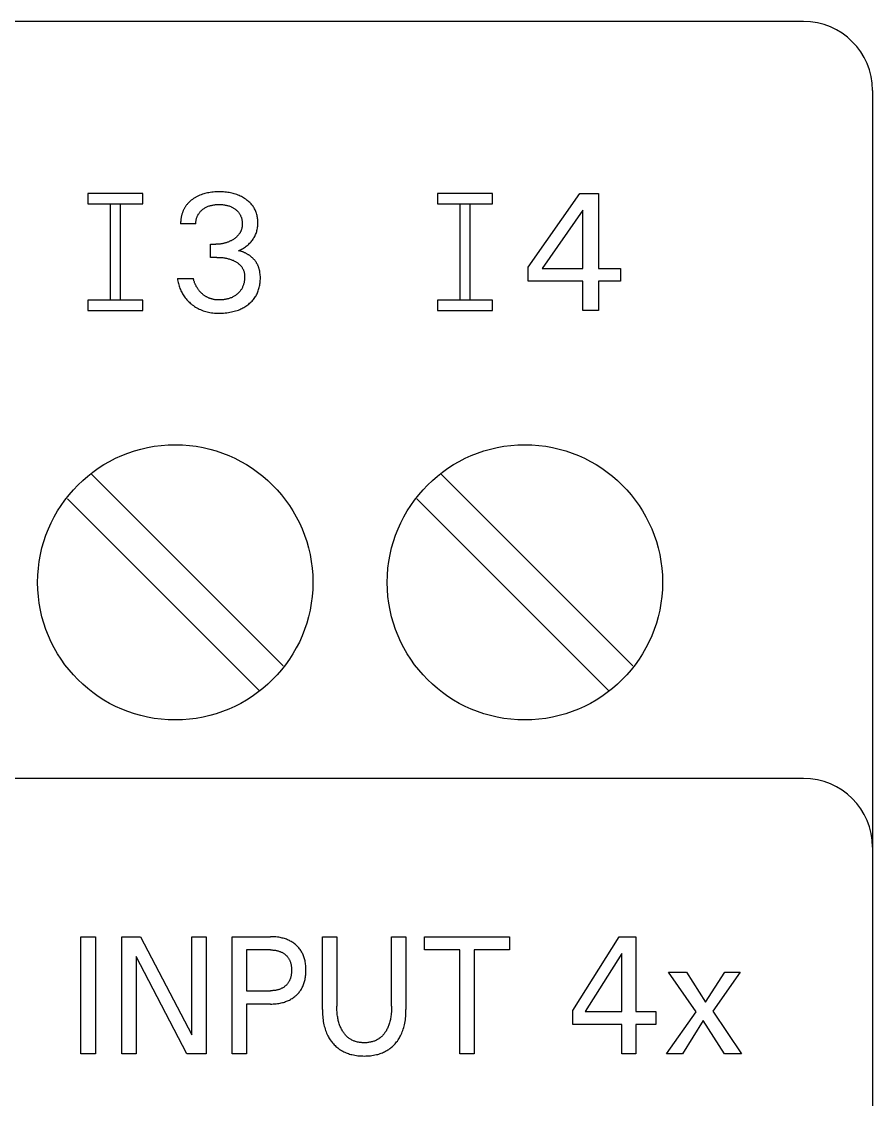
# Model space of a CAD drawing. Extents: x 0 to 420, y 0 to 297.
# Drawn here: x 181.94 to 194.3, y 234.33 to 250 of the extents above; entities that cross this region are included whole.
import ezdxf

# ---------------------------------------------------------------- set-up
doc = ezdxf.new("R2010")
doc.units = 0
doc.header["$LTSCALE"] = 23.1
doc.layers.add('10000_FRONT', color=7, linetype='CONTINUOUS')

msp = doc.modelspace()

# ---------------------------------------------------------------- linework, layer by layer
at = {"layer": '10000_FRONT', "color": 7, "linetype": 'CONTINUOUS'}
for p, q in [((193.3, 250), (159.8, 250)), ((194.3, 249), (194.3, 161)), ((184.639, 247.509), (184.62, 247.505)), ((184.658, 247.513), (184.639, 247.509)), ((184.679, 247.516), (184.658, 247.513)), ((184.701, 247.519), (184.679, 247.516)), ((184.722, 247.522), (184.701, 247.519)), ((184.744, 247.523), (184.722, 247.522)), ((184.765, 247.524), (184.744, 247.523)), ((184.787, 247.525), (184.765, 247.524)), ((184.808, 247.525), (184.787, 247.525)), ((184.829, 247.525), (184.808, 247.525)), ((184.85, 247.524), (184.829, 247.525)), ((184.871, 247.523), (184.85, 247.524)), ((184.892, 247.522), (184.871, 247.523)), ((184.913, 247.519), (184.892, 247.522)), ((184.933, 247.517), (184.913, 247.519)), ((184.954, 247.514), (184.933, 247.517)), ((184.973, 247.51), (184.954, 247.514)), ((184.991, 247.506), (184.973, 247.51)), ((182.9, 247.5), (182.9, 247.35)), ((183.7, 247.5), (182.9, 247.5)), ((183.7, 247.35), (183.7, 247.5)), ((184.354, 247.357), (184.347, 247.35)), ((184.36, 247.364), (184.354, 247.357)), ((184.367, 247.371), (184.36, 247.364)), ((184.374, 247.377), (184.367, 247.371)), ((184.381, 247.384), (184.374, 247.377)), ((184.388, 247.39), (184.381, 247.384)), ((184.395, 247.397), (184.388, 247.39)), ((184.403, 247.403), (184.395, 247.397)), ((184.41, 247.409), (184.403, 247.403)), ((184.418, 247.414), (184.41, 247.409)), ((184.427, 247.421), (184.418, 247.414)), ((184.435, 247.427), (184.427, 247.421)), ((184.444, 247.432), (184.435, 247.427)), ((184.453, 247.438), (184.444, 247.432)), ((184.462, 247.443), (184.453, 247.438)), ((184.471, 247.449), (184.462, 247.443)), ((184.48, 247.454), (184.471, 247.449)), ((184.49, 247.459), (184.48, 247.454)), ((184.499, 247.463), (184.49, 247.459)), ((184.509, 247.468), (184.499, 247.463)), ((184.518, 247.472), (184.509, 247.468)), ((184.528, 247.476), (184.518, 247.472)), ((184.546, 247.483), (184.528, 247.476)), ((184.564, 247.49), (184.546, 247.483)), ((184.583, 247.495), (184.564, 247.49)), ((184.601, 247.501), (184.583, 247.495)), ((184.62, 247.505), (184.601, 247.501)), ((185.01, 247.502), (184.991, 247.506)), ((185.028, 247.497), (185.01, 247.502)), ((185.046, 247.491), (185.028, 247.497)), ((185.064, 247.485), (185.046, 247.491)), ((185.082, 247.478), (185.064, 247.485)), ((185.099, 247.471), (185.082, 247.478)), ((185.115, 247.464), (185.099, 247.471)), ((185.131, 247.456), (185.115, 247.464)), ((185.147, 247.448), (185.131, 247.456)), ((185.163, 247.439), (185.147, 247.448)), ((185.178, 247.429), (185.163, 247.439)), ((185.193, 247.419), (185.178, 247.429)), ((185.205, 247.41), (185.193, 247.419)), ((185.217, 247.401), (185.205, 247.41)), ((185.229, 247.392), (185.217, 247.401)), ((185.24, 247.382), (185.229, 247.392)), ((185.251, 247.372), (185.24, 247.382)), ((185.262, 247.361), (185.251, 247.372)), ((185.272, 247.35), (185.262, 247.361)), ((187.98, 247.5), (187.98, 247.35)), ((188.78, 247.5), (187.98, 247.5)), ((188.78, 247.35), (188.78, 247.5)), ((189.3, 246.43), (190.049, 247.5)), ((190.049, 247.5), (190.318, 247.5)), ((190.318, 247.5), (190.318, 246.411)), ((182.9, 247.35), (183.7, 247.35)), ((183.225, 247.35), (183.225, 245.95)), ((183.375, 245.95), (183.375, 247.35)), ((184.267, 247.201), (184.264, 247.191)), ((184.27, 247.21), (184.267, 247.201)), ((184.273, 247.219), (184.27, 247.21)), ((184.276, 247.228), (184.273, 247.219)), ((184.279, 247.237), (184.276, 247.228)), ((184.283, 247.245), (184.279, 247.237)), ((184.287, 247.254), (184.283, 247.245)), ((184.291, 247.263), (184.287, 247.254)), ((184.295, 247.271), (184.291, 247.263)), ((184.299, 247.28), (184.295, 247.271)), ((184.304, 247.288), (184.299, 247.28)), ((184.308, 247.296), (184.304, 247.288)), ((184.313, 247.304), (184.308, 247.296)), ((184.318, 247.312), (184.313, 247.304)), ((184.324, 247.32), (184.318, 247.312)), ((184.329, 247.327), (184.324, 247.32)), ((184.335, 247.335), (184.329, 247.327)), ((184.341, 247.342), (184.335, 247.335)), ((184.347, 247.35), (184.341, 247.342)), ((184.501, 247.192), (184.505, 247.199)), ((184.505, 247.199), (184.51, 247.207)), ((184.51, 247.207), (184.515, 247.214)), ((184.515, 247.214), (184.52, 247.222)), ((184.52, 247.222), (184.526, 247.229)), ((184.526, 247.229), (184.532, 247.235)), ((184.532, 247.235), (184.538, 247.242)), ((184.538, 247.242), (184.544, 247.249)), ((184.544, 247.249), (184.551, 247.255)), ((184.551, 247.255), (184.558, 247.261)), ((184.558, 247.261), (184.565, 247.267)), ((184.565, 247.267), (184.572, 247.272)), ((184.572, 247.272), (184.581, 247.279)), ((184.581, 247.279), (184.591, 247.285)), ((184.591, 247.285), (184.6, 247.291)), ((184.6, 247.291), (184.61, 247.296)), ((184.61, 247.296), (184.619, 247.302)), ((184.619, 247.302), (184.629, 247.307)), ((184.629, 247.307), (184.639, 247.311)), ((184.639, 247.311), (184.65, 247.316)), ((184.65, 247.316), (184.661, 247.32)), ((184.661, 247.32), (184.672, 247.323)), ((184.672, 247.323), (184.683, 247.327)), ((184.683, 247.327), (184.695, 247.329)), ((184.695, 247.329), (184.706, 247.332)), ((184.706, 247.332), (184.717, 247.334)), ((184.717, 247.334), (184.73, 247.337)), ((184.73, 247.337), (184.743, 247.338)), ((184.743, 247.338), (184.755, 247.34)), ((184.755, 247.34), (184.768, 247.341)), ((184.768, 247.341), (184.781, 247.342)), ((184.781, 247.342), (184.793, 247.342)), ((184.793, 247.342), (184.806, 247.342)), ((184.806, 247.342), (184.819, 247.342)), ((184.819, 247.342), (184.832, 247.342)), ((184.832, 247.342), (184.845, 247.341)), ((184.845, 247.341), (184.858, 247.34)), ((184.858, 247.34), (184.871, 247.338)), ((184.871, 247.338), (184.884, 247.337)), ((184.884, 247.337), (184.897, 247.334)), ((184.897, 247.334), (184.908, 247.332)), ((184.908, 247.332), (184.92, 247.329)), ((184.92, 247.329), (184.931, 247.327)), ((184.931, 247.327), (184.942, 247.323)), ((184.942, 247.323), (184.953, 247.32)), ((184.953, 247.32), (184.964, 247.316)), ((184.964, 247.316), (184.975, 247.311)), ((184.975, 247.311), (184.984, 247.307)), ((184.984, 247.307), (184.993, 247.303)), ((184.993, 247.303), (185.001, 247.299)), ((185.001, 247.299), (185.01, 247.294)), ((185.01, 247.294), (185.018, 247.289)), ((185.018, 247.289), (185.026, 247.284)), ((185.026, 247.284), (185.034, 247.278)), ((185.034, 247.278), (185.042, 247.272)), ((185.042, 247.272), (185.049, 247.267)), ((185.049, 247.267), (185.056, 247.261)), ((185.056, 247.261), (185.063, 247.255)), ((185.063, 247.255), (185.069, 247.249)), ((185.069, 247.249), (185.076, 247.242)), ((185.076, 247.242), (185.082, 247.236)), ((185.082, 247.236), (185.088, 247.229)), ((185.088, 247.229), (185.093, 247.222)), ((185.093, 247.222), (185.098, 247.214)), ((185.098, 247.214), (185.103, 247.207)), ((185.103, 247.207), (185.108, 247.199)), ((185.108, 247.199), (185.112, 247.192)), ((185.282, 247.338), (185.272, 247.35)), ((185.291, 247.327), (185.282, 247.338)), ((185.3, 247.315), (185.291, 247.327)), ((185.308, 247.303), (185.3, 247.315)), ((185.315, 247.291), (185.308, 247.303)), ((185.322, 247.278), (185.315, 247.291)), ((185.329, 247.266), (185.322, 247.278)), ((185.335, 247.253), (185.329, 247.266)), ((185.341, 247.24), (185.335, 247.253)), ((185.346, 247.226), (185.341, 247.24)), ((185.35, 247.213), (185.346, 247.226)), ((185.355, 247.198), (185.35, 247.213)), ((185.358, 247.183), (185.355, 247.198)), ((187.98, 247.35), (188.78, 247.35)), ((188.305, 247.35), (188.305, 245.95)), ((188.455, 245.95), (188.455, 247.35)), ((190.09, 247.258), (189.499, 246.411)), ((190.09, 246.411), (190.09, 247.258)), ((184.249, 247.096), (184.248, 247.087)), ((184.248, 247.087), (184.248, 247.077)), ((184.248, 247.077), (184.248, 247.067)), ((184.248, 247.067), (184.248, 247.058)), ((184.469, 247.058), (184.248, 247.058)), ((184.25, 247.106), (184.249, 247.096)), ((184.252, 247.125), (184.25, 247.115)), ((184.25, 247.115), (184.25, 247.106)), ((184.253, 247.135), (184.252, 247.125)), ((184.254, 247.144), (184.253, 247.135)), ((184.256, 247.154), (184.254, 247.144)), ((184.258, 247.163), (184.256, 247.154)), ((184.26, 247.173), (184.258, 247.163)), ((184.262, 247.182), (184.26, 247.173)), ((184.264, 247.191), (184.262, 247.182)), ((184.469, 247.077), (184.47, 247.086)), ((184.469, 247.067), (184.469, 247.077)), ((184.469, 247.058), (184.469, 247.067)), ((184.47, 247.096), (184.472, 247.105)), ((184.47, 247.086), (184.47, 247.096)), ((184.472, 247.105), (184.473, 247.115)), ((184.473, 247.115), (184.475, 247.124)), ((184.475, 247.124), (184.478, 247.133)), ((184.478, 247.133), (184.48, 247.143)), ((184.48, 247.143), (184.483, 247.151)), ((184.483, 247.151), (184.486, 247.16)), ((184.486, 247.16), (184.489, 247.168)), ((184.489, 247.168), (184.493, 247.176)), ((184.493, 247.176), (184.497, 247.184)), ((184.497, 247.184), (184.501, 247.192)), ((185.112, 247.192), (185.116, 247.184)), ((185.116, 247.184), (185.12, 247.176)), ((185.12, 247.176), (185.123, 247.167)), ((185.123, 247.167), (185.127, 247.159)), ((185.127, 247.159), (185.13, 247.151)), ((185.13, 247.151), (185.132, 247.142)), ((185.132, 247.142), (185.135, 247.133)), ((185.135, 247.133), (185.137, 247.123)), ((185.137, 247.123), (185.139, 247.114)), ((185.139, 247.114), (185.14, 247.104)), ((185.14, 247.104), (185.142, 247.094)), ((185.142, 247.094), (185.142, 247.085)), ((185.142, 247.085), (185.143, 247.075)), ((185.143, 247.041), (185.142, 247.034)), ((185.143, 247.075), (185.143, 247.065)), ((185.143, 247.065), (185.143, 247.055)), ((185.143, 247.055), (185.143, 247.048)), ((185.143, 247.048), (185.143, 247.041)), ((185.361, 247.168), (185.358, 247.183)), ((185.364, 247.153), (185.361, 247.168)), ((185.366, 247.138), (185.364, 247.153)), ((185.368, 247.123), (185.366, 247.138)), ((185.369, 247.108), (185.368, 247.123)), ((185.368, 247.028), (185.369, 247.045)), ((185.37, 247.092), (185.369, 247.108)), ((185.369, 247.045), (185.37, 247.061)), ((185.37, 247.077), (185.37, 247.092)), ((185.37, 247.061), (185.37, 247.077)), ((185.076, 246.885), (185.07, 246.879)), ((185.081, 246.89), (185.076, 246.885)), ((185.086, 246.896), (185.081, 246.89)), ((185.091, 246.902), (185.086, 246.896)), ((185.095, 246.908), (185.091, 246.902)), ((185.099, 246.913), (185.095, 246.908)), ((185.103, 246.919), (185.099, 246.913)), ((185.107, 246.925), (185.103, 246.919)), ((185.111, 246.931), (185.107, 246.925)), ((185.114, 246.937), (185.111, 246.931)), ((185.118, 246.944), (185.114, 246.937)), ((185.121, 246.95), (185.118, 246.944)), ((185.124, 246.957), (185.121, 246.95)), ((185.127, 246.963), (185.124, 246.957)), ((185.129, 246.97), (185.127, 246.963)), ((185.131, 246.977), (185.129, 246.97)), ((185.133, 246.984), (185.131, 246.977)), ((185.135, 246.991), (185.133, 246.984)), ((185.137, 246.998), (185.135, 246.991)), ((185.138, 247.005), (185.137, 246.998)), ((185.14, 247.012), (185.138, 247.005)), ((185.141, 247.019), (185.14, 247.012)), ((185.142, 247.026), (185.141, 247.019)), ((185.142, 247.034), (185.142, 247.026)), ((185.324, 246.877), (185.331, 246.891)), ((185.331, 246.891), (185.337, 246.905)), ((185.337, 246.905), (185.343, 246.919)), ((185.343, 246.919), (185.348, 246.934)), ((185.348, 246.934), (185.353, 246.949)), ((185.353, 246.949), (185.357, 246.964)), ((185.357, 246.964), (185.36, 246.98)), ((185.36, 246.98), (185.363, 246.996)), ((185.363, 246.996), (185.366, 247.012)), ((185.366, 247.012), (185.368, 247.028)), ((184.682, 246.573), (184.682, 246.764)), ((184.682, 246.764), (184.758, 246.764)), ((184.768, 246.764), (184.758, 246.764)), ((184.779, 246.764), (184.768, 246.764)), ((184.789, 246.765), (184.779, 246.764)), ((184.799, 246.765), (184.789, 246.765)), ((184.81, 246.766), (184.799, 246.765)), ((184.82, 246.767), (184.81, 246.766)), ((184.831, 246.769), (184.82, 246.767)), ((184.841, 246.77), (184.831, 246.769)), ((184.851, 246.772), (184.841, 246.77)), ((184.861, 246.774), (184.851, 246.772)), ((184.871, 246.776), (184.861, 246.774)), ((184.88, 246.778), (184.871, 246.776)), ((184.89, 246.78), (184.88, 246.778)), ((184.899, 246.783), (184.89, 246.78)), ((184.909, 246.786), (184.899, 246.783)), ((184.918, 246.789), (184.909, 246.786)), ((184.927, 246.792), (184.918, 246.789)), ((184.937, 246.795), (184.927, 246.792)), ((184.946, 246.799), (184.937, 246.795)), ((184.955, 246.803), (184.946, 246.799)), ((184.963, 246.807), (184.955, 246.803)), ((184.972, 246.811), (184.963, 246.807)), ((184.981, 246.815), (184.972, 246.811)), ((184.989, 246.82), (184.981, 246.815)), ((184.998, 246.825), (184.989, 246.82)), ((185.006, 246.83), (184.998, 246.825)), ((185.014, 246.835), (185.006, 246.83)), ((185.021, 246.839), (185.014, 246.835)), ((185.028, 246.844), (185.021, 246.839)), ((185.034, 246.848), (185.028, 246.844)), ((185.04, 246.853), (185.034, 246.848)), ((185.046, 246.858), (185.04, 246.853)), ((185.053, 246.863), (185.046, 246.858)), ((185.059, 246.868), (185.053, 246.863)), ((185.064, 246.874), (185.059, 246.868)), ((185.07, 246.879), (185.064, 246.874)), ((185.176, 246.716), (185.189, 246.725)), ((185.189, 246.725), (185.202, 246.735)), ((185.202, 246.735), (185.214, 246.745)), ((185.214, 246.745), (185.227, 246.755)), ((185.227, 246.755), (185.238, 246.765)), ((185.238, 246.765), (185.25, 246.777)), ((185.25, 246.777), (185.261, 246.788)), ((185.261, 246.788), (185.272, 246.8)), ((185.272, 246.8), (185.282, 246.812)), ((185.282, 246.812), (185.292, 246.825)), ((185.292, 246.825), (185.301, 246.838)), ((185.301, 246.838), (185.309, 246.851)), ((185.309, 246.851), (185.317, 246.864)), ((185.317, 246.864), (185.324, 246.877)), ((184.775, 246.573), (184.682, 246.573)), ((184.775, 246.573), (184.791, 246.573)), ((184.791, 246.573), (184.808, 246.573)), ((184.808, 246.573), (184.825, 246.572)), ((184.825, 246.572), (184.842, 246.571)), ((184.842, 246.571), (184.859, 246.569)), ((184.859, 246.569), (184.875, 246.567)), ((185.09, 246.67), (185.105, 246.676)), ((185.098, 246.668), (185.09, 246.67)), ((185.107, 246.666), (185.098, 246.668)), ((185.105, 246.676), (185.12, 246.684)), ((185.115, 246.664), (185.107, 246.666)), ((185.123, 246.662), (185.115, 246.664)), ((185.12, 246.684), (185.134, 246.691)), ((185.131, 246.66), (185.123, 246.662)), ((185.139, 246.657), (185.131, 246.66)), ((185.134, 246.691), (185.148, 246.699)), ((185.147, 246.654), (185.139, 246.657)), ((185.155, 246.651), (185.147, 246.654)), ((185.148, 246.699), (185.162, 246.707)), ((185.163, 246.648), (185.155, 246.651)), ((185.162, 246.707), (185.176, 246.716)), ((185.171, 246.645), (185.163, 246.648)), ((185.178, 246.641), (185.171, 246.645)), ((185.186, 246.638), (185.178, 246.641)), ((185.194, 246.634), (185.186, 246.638)), ((185.201, 246.63), (185.194, 246.634)), ((185.209, 246.626), (185.201, 246.63)), ((185.216, 246.621), (185.209, 246.626)), ((185.224, 246.617), (185.216, 246.621)), ((185.231, 246.612), (185.224, 246.617)), ((185.238, 246.608), (185.231, 246.612)), ((185.245, 246.603), (185.238, 246.608)), ((185.252, 246.598), (185.245, 246.603)), ((185.259, 246.593), (185.252, 246.598)), ((185.266, 246.587), (185.259, 246.593)), ((185.272, 246.582), (185.266, 246.587)), ((185.278, 246.577), (185.272, 246.582)), ((185.284, 246.572), (185.278, 246.577)), ((185.29, 246.566), (185.284, 246.572)), ((184.875, 246.567), (184.888, 246.565)), ((184.888, 246.565), (184.901, 246.563)), ((184.901, 246.563), (184.914, 246.56)), ((184.914, 246.56), (184.927, 246.557)), ((184.927, 246.557), (184.94, 246.554)), ((184.94, 246.554), (184.952, 246.551)), ((184.952, 246.551), (184.965, 246.547)), ((184.965, 246.547), (184.976, 246.543)), ((184.976, 246.543), (184.988, 246.539)), ((184.988, 246.539), (184.999, 246.534)), ((184.999, 246.534), (185.011, 246.53)), ((185.011, 246.53), (185.022, 246.524)), ((185.022, 246.524), (185.033, 246.519)), ((185.033, 246.519), (185.043, 246.513)), ((185.043, 246.513), (185.052, 246.509)), ((185.052, 246.509), (185.06, 246.504)), ((185.06, 246.504), (185.068, 246.498)), ((185.068, 246.498), (185.076, 246.493)), ((185.076, 246.493), (185.083, 246.487)), ((185.083, 246.487), (185.091, 246.481)), ((185.091, 246.481), (185.098, 246.475)), ((185.098, 246.475), (185.105, 246.469)), ((185.105, 246.469), (185.112, 246.462)), ((185.112, 246.462), (185.118, 246.455)), ((185.118, 246.455), (185.124, 246.449)), ((185.124, 246.449), (185.13, 246.442)), ((185.13, 246.442), (185.135, 246.435)), ((185.135, 246.435), (185.14, 246.428)), ((185.14, 246.428), (185.144, 246.421)), ((185.144, 246.421), (185.149, 246.413)), ((185.149, 246.413), (185.153, 246.405)), ((185.296, 246.56), (185.29, 246.566)), ((185.302, 246.555), (185.296, 246.56)), ((185.308, 246.549), (185.302, 246.555)), ((185.313, 246.543), (185.308, 246.549)), ((185.319, 246.537), (185.313, 246.543)), ((185.324, 246.53), (185.319, 246.537)), ((185.329, 246.524), (185.324, 246.53)), ((185.334, 246.518), (185.329, 246.524)), ((185.339, 246.511), (185.334, 246.518)), ((185.343, 246.505), (185.339, 246.511)), ((185.348, 246.498), (185.343, 246.505)), ((185.352, 246.491), (185.348, 246.498)), ((185.356, 246.484), (185.352, 246.491)), ((185.36, 246.477), (185.356, 246.484)), ((185.364, 246.47), (185.36, 246.477)), ((185.368, 246.463), (185.364, 246.47)), ((185.371, 246.456), (185.368, 246.463)), ((185.374, 246.448), (185.371, 246.456)), ((185.378, 246.44), (185.374, 246.448)), ((185.381, 246.432), (185.378, 246.44)), ((185.383, 246.424), (185.381, 246.432)), ((185.386, 246.416), (185.383, 246.424)), ((185.389, 246.408), (185.386, 246.416)), ((189.3, 246.225), (189.3, 246.43)), ((189.499, 246.411), (190.09, 246.411)), ((190.318, 246.411), (190.64, 246.411)), ((190.64, 246.411), (190.64, 246.225)), ((184.2, 246.264), (184.203, 246.246)), ((184.2, 246.264), (184.433, 246.264)), ((184.435, 246.254), (184.433, 246.264)), ((185.153, 246.405), (185.157, 246.398)), ((185.157, 246.398), (185.16, 246.39)), ((185.16, 246.39), (185.163, 246.382)), ((185.163, 246.382), (185.166, 246.373)), ((185.166, 246.373), (185.169, 246.364)), ((185.169, 246.364), (185.171, 246.355)), ((185.171, 246.355), (185.173, 246.346)), ((185.173, 246.346), (185.175, 246.337)), ((185.175, 246.337), (185.176, 246.328)), ((185.176, 246.328), (185.177, 246.319)), ((185.177, 246.258), (185.176, 246.247)), ((185.177, 246.319), (185.178, 246.31)), ((185.178, 246.269), (185.177, 246.258)), ((185.178, 246.31), (185.178, 246.301)), ((185.178, 246.301), (185.178, 246.292)), ((185.178, 246.292), (185.178, 246.28)), ((185.178, 246.28), (185.178, 246.269)), ((185.391, 246.4), (185.389, 246.408)), ((185.393, 246.391), (185.391, 246.4)), ((185.395, 246.383), (185.393, 246.391)), ((185.397, 246.375), (185.395, 246.383)), ((185.398, 246.366), (185.397, 246.375)), ((185.4, 246.358), (185.398, 246.366)), ((185.401, 246.349), (185.4, 246.358)), ((185.403, 246.331), (185.401, 246.349)), ((185.405, 246.312), (185.403, 246.331)), ((185.406, 246.293), (185.405, 246.312)), ((185.405, 246.239), (185.406, 246.257)), ((185.406, 246.275), (185.406, 246.293)), ((185.406, 246.257), (185.406, 246.275)), ((184.203, 246.246), (184.206, 246.227)), ((184.206, 246.227), (184.21, 246.209)), ((184.21, 246.209), (184.215, 246.191)), ((184.215, 246.191), (184.22, 246.173)), ((184.22, 246.173), (184.226, 246.155)), ((184.226, 246.155), (184.232, 246.138)), ((184.232, 246.138), (184.238, 246.12)), ((184.238, 246.12), (184.245, 246.104)), ((184.245, 246.104), (184.252, 246.088)), ((184.438, 246.244), (184.435, 246.254)), ((184.441, 246.234), (184.438, 246.244)), ((184.444, 246.224), (184.441, 246.234)), ((184.448, 246.215), (184.444, 246.224)), ((184.451, 246.205), (184.448, 246.215)), ((184.455, 246.195), (184.451, 246.205)), ((184.459, 246.186), (184.455, 246.195)), ((184.463, 246.176), (184.459, 246.186)), ((184.467, 246.168), (184.463, 246.176)), ((184.472, 246.159), (184.467, 246.168)), ((184.476, 246.151), (184.472, 246.159)), ((184.481, 246.142), (184.476, 246.151)), ((184.486, 246.134), (184.481, 246.142)), ((184.491, 246.126), (184.486, 246.134)), ((184.496, 246.118), (184.491, 246.126)), ((184.501, 246.11), (184.496, 246.118)), ((184.507, 246.102), (184.501, 246.11)), ((184.513, 246.095), (184.507, 246.102)), ((185.125, 246.099), (185.119, 246.091)), ((185.13, 246.108), (185.125, 246.099)), ((185.135, 246.117), (185.13, 246.108)), ((185.14, 246.125), (185.135, 246.117)), ((185.145, 246.135), (185.14, 246.125)), ((185.149, 246.144), (185.145, 246.135)), ((185.153, 246.153), (185.149, 246.144)), ((185.157, 246.163), (185.153, 246.153)), ((185.16, 246.172), (185.157, 246.163)), ((185.163, 246.182), (185.16, 246.172)), ((185.166, 246.192), (185.163, 246.182)), ((185.169, 246.203), (185.166, 246.192)), ((185.171, 246.214), (185.169, 246.203)), ((185.173, 246.225), (185.171, 246.214)), ((185.175, 246.236), (185.173, 246.225)), ((185.176, 246.247), (185.175, 246.236)), ((185.376, 246.088), (185.381, 246.104)), ((185.381, 246.104), (185.386, 246.119)), ((185.386, 246.119), (185.39, 246.136)), ((185.39, 246.136), (185.394, 246.153)), ((185.394, 246.153), (185.398, 246.17)), ((185.398, 246.17), (185.4, 246.187)), ((185.4, 246.187), (185.403, 246.205)), ((185.403, 246.205), (185.404, 246.222)), ((185.404, 246.222), (185.405, 246.239)), ((190.09, 246.225), (189.3, 246.225)), ((190.09, 245.8), (190.09, 246.225)), ((190.318, 246.225), (190.318, 245.8)), ((190.64, 246.225), (190.318, 246.225)), ((182.9, 245.95), (182.9, 245.8)), ((183.7, 245.95), (182.9, 245.95)), ((183.7, 245.8), (183.7, 245.95)), ((184.252, 246.088), (184.26, 246.072)), ((184.26, 246.072), (184.268, 246.057)), ((184.268, 246.057), (184.277, 246.042)), ((184.277, 246.042), (184.286, 246.027)), ((184.286, 246.027), (184.295, 246.012)), ((184.295, 246.012), (184.305, 245.998)), ((184.305, 245.998), (184.316, 245.984)), ((184.316, 245.984), (184.327, 245.971)), ((184.327, 245.971), (184.338, 245.957)), ((184.338, 245.957), (184.35, 245.945)), ((184.35, 245.945), (184.362, 245.932)), ((184.518, 246.088), (184.513, 246.095)), ((184.524, 246.08), (184.518, 246.088)), ((184.531, 246.073), (184.524, 246.08)), ((184.537, 246.067), (184.531, 246.073)), ((184.543, 246.06), (184.537, 246.067)), ((184.55, 246.053), (184.543, 246.06)), ((184.557, 246.047), (184.55, 246.053)), ((184.564, 246.041), (184.557, 246.047)), ((184.57, 246.035), (184.564, 246.041)), ((184.577, 246.03), (184.57, 246.035)), ((184.584, 246.025), (184.577, 246.03)), ((184.591, 246.02), (184.584, 246.025)), ((184.598, 246.015), (184.591, 246.02)), ((184.605, 246.01), (184.598, 246.015)), ((184.613, 246.005), (184.605, 246.01)), ((184.62, 246.001), (184.613, 246.005)), ((184.627, 245.997), (184.62, 246.001)), ((184.635, 245.993), (184.627, 245.997)), ((184.643, 245.989), (184.635, 245.993)), ((184.651, 245.985), (184.643, 245.989)), ((184.658, 245.982), (184.651, 245.985)), ((184.666, 245.979), (184.658, 245.982)), ((184.674, 245.976), (184.666, 245.979)), ((184.682, 245.973), (184.674, 245.976)), ((184.691, 245.97), (184.682, 245.973)), ((184.699, 245.968), (184.691, 245.97)), ((184.707, 245.966), (184.699, 245.968)), ((184.715, 245.964), (184.707, 245.966)), ((184.725, 245.962), (184.715, 245.964)), ((184.735, 245.96), (184.725, 245.962)), ((184.745, 245.958), (184.735, 245.96)), ((184.755, 245.957), (184.745, 245.958)), ((184.765, 245.956), (184.755, 245.957)), ((184.775, 245.955), (184.765, 245.956)), ((184.785, 245.955), (184.775, 245.955)), ((184.795, 245.954), (184.785, 245.955)), ((184.805, 245.954), (184.795, 245.954)), ((184.818, 245.954), (184.805, 245.954)), ((184.831, 245.955), (184.818, 245.954)), ((184.843, 245.955), (184.831, 245.955)), ((184.856, 245.956), (184.843, 245.955)), ((184.869, 245.958), (184.856, 245.956)), ((184.882, 245.959), (184.869, 245.958)), ((184.894, 245.961), (184.882, 245.959)), ((184.907, 245.964), (184.894, 245.961)), ((184.918, 245.966), (184.907, 245.964)), ((184.93, 245.969), (184.918, 245.966)), ((184.941, 245.972), (184.93, 245.969)), ((184.952, 245.975), (184.941, 245.972)), ((184.963, 245.979), (184.952, 245.975)), ((184.974, 245.983), (184.963, 245.979)), ((184.985, 245.987), (184.974, 245.983)), ((184.995, 245.992), (184.985, 245.987)), ((185.005, 245.997), (184.995, 245.992)), ((185.015, 246.002), (185.005, 245.997)), ((185.025, 246.008), (185.015, 246.002)), ((185.034, 246.014), (185.025, 246.008)), ((185.043, 246.02), (185.034, 246.014)), ((185.052, 246.026), (185.043, 246.02)), ((185.061, 246.033), (185.052, 246.026)), ((185.07, 246.04), (185.061, 246.033)), ((185.078, 246.046), (185.07, 246.04)), ((185.085, 246.053), (185.078, 246.046)), ((185.092, 246.06), (185.085, 246.053)), ((185.099, 246.068), (185.092, 246.06)), ((185.106, 246.075), (185.099, 246.068)), ((185.112, 246.083), (185.106, 246.075)), ((185.119, 246.091), (185.112, 246.083)), ((185.285, 245.938), (185.296, 245.95)), ((185.296, 245.95), (185.306, 245.963)), ((185.306, 245.963), (185.316, 245.976)), ((185.316, 245.976), (185.326, 245.989)), ((185.326, 245.989), (185.334, 246.002)), ((185.334, 246.002), (185.343, 246.016)), ((185.343, 246.016), (185.35, 246.03)), ((185.35, 246.03), (185.358, 246.044)), ((185.358, 246.044), (185.364, 246.059)), ((185.364, 246.059), (185.371, 246.073)), ((185.371, 246.073), (185.376, 246.088)), ((187.98, 245.95), (187.98, 245.8)), ((188.78, 245.95), (187.98, 245.95)), ((188.78, 245.8), (188.78, 245.95)), ((182.9, 245.8), (183.7, 245.8)), ((184.362, 245.932), (184.375, 245.92)), ((184.375, 245.92), (184.388, 245.908)), ((184.388, 245.908), (184.401, 245.897)), ((184.401, 245.897), (184.417, 245.885)), ((184.417, 245.885), (184.433, 245.873)), ((184.433, 245.873), (184.45, 245.861)), ((184.45, 245.861), (184.466, 245.85)), ((184.466, 245.85), (184.484, 245.84)), ((184.484, 245.84), (184.501, 245.831)), ((184.501, 245.831), (184.519, 245.822)), ((184.519, 245.822), (184.538, 245.813)), ((184.538, 245.813), (184.556, 245.806)), ((184.556, 245.806), (184.575, 245.798)), ((184.575, 245.798), (184.594, 245.792)), ((184.594, 245.792), (184.614, 245.786)), ((184.614, 245.786), (184.633, 245.781)), ((185.006, 245.784), (185.027, 245.789)), ((185.027, 245.789), (185.047, 245.795)), ((185.047, 245.795), (185.067, 245.801)), ((185.067, 245.801), (185.087, 245.808)), ((185.087, 245.808), (185.106, 245.816)), ((185.106, 245.816), (185.122, 245.823)), ((185.122, 245.823), (185.137, 245.83)), ((185.137, 245.83), (185.153, 245.838)), ((185.153, 245.838), (185.168, 245.846)), ((185.168, 245.846), (185.183, 245.855)), ((185.183, 245.855), (185.197, 245.864)), ((185.197, 245.864), (185.211, 245.874)), ((185.211, 245.874), (185.225, 245.884)), ((185.225, 245.884), (185.238, 245.894)), ((185.238, 245.894), (185.25, 245.905)), ((185.25, 245.905), (185.262, 245.916)), ((185.262, 245.916), (185.274, 245.927)), ((185.274, 245.927), (185.285, 245.938)), ((187.98, 245.8), (188.78, 245.8)), ((190.318, 245.8), (190.09, 245.8)), ((184.633, 245.781), (184.653, 245.777)), ((184.653, 245.777), (184.674, 245.772)), ((184.674, 245.772), (184.695, 245.769)), ((184.695, 245.769), (184.717, 245.766)), ((184.717, 245.766), (184.738, 245.764)), ((184.738, 245.764), (184.759, 245.763)), ((184.759, 245.763), (184.781, 245.762)), ((184.781, 245.762), (184.802, 245.761)), ((184.802, 245.761), (184.826, 245.762)), ((184.826, 245.762), (184.849, 245.762)), ((184.849, 245.762), (184.872, 245.764)), ((184.872, 245.764), (184.896, 245.765)), ((184.896, 245.765), (184.919, 245.768)), ((184.919, 245.768), (184.942, 245.771)), ((184.942, 245.771), (184.965, 245.775)), ((184.965, 245.775), (184.986, 245.779)), ((184.986, 245.779), (185.006, 245.784)), ((185.738, 240.636), (182.953, 243.421)), ((190.818, 240.636), (188.033, 243.421)), ((182.602, 243.064), (185.387, 240.279)), ((187.682, 243.064), (190.467, 240.279)), ((193.3, 239), (159.8, 239)), ((182.8, 235), (182.8, 236.7)), ((182.8, 236.7), (183.009, 236.7)), ((183.009, 236.7), (183.009, 235)), ((183.393, 235), (183.393, 236.7)), ((183.393, 236.7), (183.665, 236.7)), ((183.665, 236.7), (184.412, 235.275)), ((184.412, 235.275), (184.412, 236.7)), ((184.412, 236.7), (184.621, 236.7)), ((184.621, 236.7), (184.621, 235)), ((184.996, 235), (184.996, 236.7)), ((184.996, 236.7), (185.552, 236.7)), ((185.572, 236.7), (185.552, 236.7)), ((185.593, 236.699), (185.572, 236.7)), ((185.613, 236.698), (185.593, 236.699)), ((186.308, 235.641), (186.308, 236.7)), ((186.308, 236.7), (186.517, 236.7)), ((186.517, 236.7), (186.517, 235.692)), ((187.314, 235.692), (187.314, 236.7)), ((187.314, 236.7), (187.522, 236.7)), ((187.522, 236.7), (187.522, 235.641)), ((187.792, 236.507), (187.792, 236.7)), ((187.792, 236.7), (189.027, 236.7)), ((189.027, 236.7), (189.027, 236.507)), ((189.947, 235.63), (190.621, 236.7)), ((190.621, 236.7), (190.863, 236.7)), ((190.863, 236.7), (190.863, 235.611)), ((185.633, 236.696), (185.613, 236.698)), ((185.653, 236.694), (185.633, 236.696)), ((185.673, 236.691), (185.653, 236.694)), ((185.693, 236.687), (185.673, 236.691)), ((185.709, 236.684), (185.693, 236.687)), ((185.724, 236.681), (185.709, 236.684)), ((185.74, 236.677), (185.724, 236.681)), ((185.755, 236.672), (185.74, 236.677)), ((185.77, 236.667), (185.755, 236.672)), ((185.785, 236.662), (185.77, 236.667)), ((185.8, 236.656), (185.785, 236.662)), ((185.814, 236.65), (185.8, 236.656)), ((185.828, 236.643), (185.814, 236.65)), ((185.841, 236.636), (185.828, 236.643)), ((185.854, 236.629), (185.841, 236.636)), ((185.867, 236.622), (185.854, 236.629)), ((185.879, 236.614), (185.867, 236.622)), ((185.892, 236.605), (185.879, 236.614)), ((185.904, 236.596), (185.892, 236.605)), ((185.915, 236.587), (185.904, 236.596)), ((185.926, 236.577), (185.915, 236.587)), ((185.937, 236.568), (185.926, 236.577)), ((185.947, 236.557), (185.937, 236.568)), ((185.957, 236.547), (185.947, 236.557)), ((185.967, 236.536), (185.957, 236.547)), ((183.601, 236.41), (183.601, 235)), ((184.34, 235), (183.601, 236.41)), ((185.205, 236.507), (185.205, 235.914)), ((185.552, 236.507), (185.205, 236.507)), ((185.552, 236.507), (185.564, 236.507)), ((185.564, 236.507), (185.577, 236.507)), ((185.577, 236.507), (185.589, 236.506)), ((185.589, 236.506), (185.601, 236.505)), ((185.601, 236.505), (185.613, 236.503)), ((185.613, 236.503), (185.625, 236.502)), ((185.625, 236.502), (185.637, 236.5)), ((185.637, 236.5), (185.647, 236.498)), ((185.647, 236.498), (185.656, 236.495)), ((185.656, 236.495), (185.665, 236.493)), ((185.665, 236.493), (185.674, 236.49)), ((185.674, 236.49), (185.684, 236.487)), ((185.684, 236.487), (185.693, 236.484)), ((185.693, 236.484), (185.701, 236.481)), ((185.701, 236.481), (185.71, 236.477)), ((185.71, 236.477), (185.718, 236.473)), ((185.718, 236.473), (185.726, 236.469)), ((185.726, 236.469), (185.734, 236.464)), ((185.734, 236.464), (185.741, 236.46)), ((185.741, 236.46), (185.749, 236.455)), ((185.749, 236.455), (185.756, 236.45)), ((185.756, 236.45), (185.763, 236.444)), ((185.763, 236.444), (185.77, 236.439)), ((185.77, 236.439), (185.776, 236.433)), ((185.776, 236.433), (185.783, 236.427)), ((185.783, 236.427), (185.789, 236.421)), ((185.789, 236.421), (185.795, 236.414)), ((185.795, 236.414), (185.8, 236.408)), ((185.8, 236.408), (185.806, 236.401)), ((185.806, 236.401), (185.811, 236.394)), ((185.811, 236.394), (185.815, 236.387)), ((185.815, 236.387), (185.82, 236.379)), ((185.976, 236.525), (185.967, 236.536)), ((185.985, 236.513), (185.976, 236.525)), ((185.993, 236.501), (185.985, 236.513)), ((186.001, 236.489), (185.993, 236.501)), ((186.008, 236.476), (186.001, 236.489)), ((186.016, 236.463), (186.008, 236.476)), ((186.022, 236.45), (186.016, 236.463)), ((186.028, 236.436), (186.022, 236.45)), ((186.034, 236.423), (186.028, 236.436)), ((186.039, 236.409), (186.034, 236.423)), ((186.044, 236.394), (186.039, 236.409)), ((186.048, 236.38), (186.044, 236.394)), ((188.305, 236.507), (187.792, 236.507)), ((188.305, 235), (188.305, 236.507)), ((188.514, 236.507), (188.514, 235)), ((189.027, 236.507), (188.514, 236.507)), ((190.658, 236.458), (190.126, 235.611)), ((190.658, 235.611), (190.658, 236.458)), ((185.82, 236.379), (185.824, 236.371)), ((185.824, 236.371), (185.829, 236.363)), ((185.829, 236.363), (185.833, 236.355)), ((185.833, 236.355), (185.836, 236.347)), ((185.836, 236.347), (185.839, 236.339)), ((185.839, 236.339), (185.842, 236.33)), ((185.842, 236.33), (185.845, 236.322)), ((185.845, 236.322), (185.848, 236.313)), ((185.848, 236.313), (185.85, 236.304)), ((185.85, 236.304), (185.852, 236.294)), ((185.852, 236.294), (185.854, 236.284)), ((185.854, 236.284), (185.856, 236.274)), ((185.856, 236.274), (185.857, 236.264)), ((185.857, 236.264), (185.858, 236.254)), ((185.858, 236.254), (185.859, 236.244)), ((185.859, 236.244), (185.86, 236.234)), ((185.86, 236.234), (185.86, 236.223)), ((186.052, 236.366), (186.048, 236.38)), ((186.056, 236.349), (186.052, 236.366)), ((186.059, 236.333), (186.056, 236.349)), ((186.062, 236.316), (186.059, 236.333)), ((186.064, 236.3), (186.062, 236.316)), ((186.066, 236.283), (186.064, 236.3)), ((186.068, 236.266), (186.066, 236.283)), ((186.069, 236.249), (186.068, 236.266)), ((186.069, 236.232), (186.069, 236.249)), ((186.069, 236.216), (186.069, 236.232)), ((185.836, 236.078), (185.833, 236.07)), ((185.84, 236.087), (185.836, 236.078)), ((185.843, 236.095), (185.84, 236.087)), ((185.845, 236.104), (185.843, 236.095)), ((185.848, 236.113), (185.845, 236.104)), ((185.85, 236.122), (185.848, 236.113)), ((185.853, 236.133), (185.85, 236.122)), ((185.855, 236.144), (185.853, 236.133)), ((185.856, 236.156), (185.855, 236.144)), ((185.858, 236.167), (185.856, 236.156)), ((185.859, 236.179), (185.858, 236.167)), ((185.86, 236.202), (185.859, 236.19)), ((185.859, 236.19), (185.859, 236.179)), ((185.86, 236.223), (185.86, 236.213)), ((185.86, 236.213), (185.86, 236.202)), ((186.052, 236.063), (186.056, 236.08)), ((186.056, 236.08), (186.059, 236.097)), ((186.059, 236.097), (186.062, 236.114)), ((186.062, 236.114), (186.064, 236.131)), ((186.064, 236.131), (186.066, 236.147)), ((186.066, 236.147), (186.068, 236.164)), ((186.068, 236.164), (186.069, 236.182)), ((186.069, 236.199), (186.069, 236.216)), ((186.069, 236.182), (186.069, 236.199)), ((191.738, 235.606), (191.338, 236.184)), ((191.338, 236.184), (191.596, 236.184)), ((191.596, 236.184), (191.873, 235.747)), ((191.873, 235.747), (192.153, 236.184)), ((192.379, 236.184), (191.979, 235.617)), ((192.153, 236.184), (192.379, 236.184)), ((185.589, 235.916), (185.577, 235.915)), ((185.601, 235.917), (185.589, 235.916)), ((185.614, 235.918), (185.601, 235.917)), ((185.626, 235.92), (185.614, 235.918)), ((185.638, 235.922), (185.626, 235.92)), ((185.647, 235.924), (185.638, 235.922)), ((185.657, 235.927), (185.647, 235.924)), ((185.666, 235.929), (185.657, 235.927)), ((185.675, 235.932), (185.666, 235.929)), ((185.684, 235.935), (185.675, 235.932)), ((185.693, 235.938), (185.684, 235.935)), ((185.702, 235.942), (185.693, 235.938)), ((185.711, 235.946), (185.702, 235.942)), ((185.719, 235.95), (185.711, 235.946)), ((185.727, 235.954), (185.719, 235.95)), ((185.735, 235.959), (185.727, 235.954)), ((185.742, 235.964), (185.735, 235.959)), ((185.75, 235.969), (185.742, 235.964)), ((185.757, 235.974), (185.75, 235.969)), ((185.764, 235.98), (185.757, 235.974)), ((185.771, 235.986), (185.764, 235.98)), ((185.777, 235.991), (185.771, 235.986)), ((185.784, 235.997), (185.777, 235.991)), ((185.79, 236.004), (185.784, 235.997)), ((185.795, 236.01), (185.79, 236.004)), ((185.801, 236.017), (185.795, 236.01)), ((185.806, 236.024), (185.801, 236.017)), ((185.811, 236.031), (185.806, 236.024)), ((185.816, 236.038), (185.811, 236.031)), ((185.82, 236.046), (185.816, 236.038)), ((185.825, 236.054), (185.82, 236.046)), ((185.829, 236.062), (185.825, 236.054)), ((185.833, 236.07), (185.829, 236.062)), ((185.986, 235.913), (185.994, 235.925)), ((185.994, 235.925), (186.002, 235.938)), ((186.002, 235.938), (186.009, 235.951)), ((186.009, 235.951), (186.016, 235.964)), ((186.016, 235.964), (186.023, 235.978)), ((186.023, 235.978), (186.029, 235.992)), ((186.029, 235.992), (186.035, 236.006)), ((186.035, 236.006), (186.04, 236.02)), ((186.04, 236.02), (186.044, 236.034)), ((186.044, 236.034), (186.049, 236.049)), ((186.049, 236.049), (186.052, 236.063)), ((185.205, 235.914), (185.552, 235.914)), ((185.564, 235.915), (185.552, 235.914)), ((185.577, 235.915), (185.564, 235.915)), ((185.772, 235.756), (185.787, 235.761)), ((185.787, 235.761), (185.802, 235.767)), ((185.802, 235.767), (185.817, 235.774)), ((185.817, 235.774), (185.83, 235.78)), ((185.83, 235.78), (185.843, 235.787)), ((185.843, 235.787), (185.856, 235.795)), ((185.856, 235.795), (185.869, 235.803)), ((185.869, 235.803), (185.882, 235.811)), ((185.882, 235.811), (185.894, 235.82)), ((185.894, 235.82), (185.906, 235.829)), ((185.906, 235.829), (185.917, 235.839)), ((185.917, 235.839), (185.928, 235.848)), ((185.928, 235.848), (185.939, 235.858)), ((185.939, 235.858), (185.949, 235.869)), ((185.949, 235.869), (185.959, 235.879)), ((185.959, 235.879), (185.968, 235.89)), ((185.968, 235.89), (185.977, 235.902)), ((185.977, 235.902), (185.986, 235.913)), ((185.205, 235.722), (185.205, 235)), ((185.552, 235.722), (185.205, 235.722)), ((185.552, 235.722), (185.573, 235.722)), ((185.573, 235.722), (185.593, 235.723)), ((185.593, 235.723), (185.613, 235.724)), ((185.613, 235.724), (185.634, 235.726)), ((185.634, 235.726), (185.654, 235.728)), ((185.654, 235.728), (185.675, 235.731)), ((185.675, 235.731), (185.695, 235.735)), ((185.695, 235.735), (185.711, 235.738)), ((185.711, 235.738), (185.726, 235.742)), ((185.726, 235.742), (185.742, 235.746)), ((185.742, 235.746), (185.757, 235.75)), ((185.757, 235.75), (185.772, 235.756)), ((186.308, 235.641), (186.308, 235.616)), ((186.308, 235.616), (186.309, 235.591)), ((186.517, 235.671), (186.517, 235.692)), ((186.518, 235.65), (186.517, 235.671)), ((186.519, 235.629), (186.518, 235.65)), ((186.52, 235.608), (186.519, 235.629)), ((186.522, 235.587), (186.52, 235.608)), ((187.311, 235.607), (187.309, 235.586)), ((187.312, 235.628), (187.311, 235.607)), ((187.313, 235.649), (187.312, 235.628)), ((187.314, 235.67), (187.313, 235.649)), ((187.314, 235.692), (187.314, 235.67)), ((187.521, 235.591), (187.522, 235.616)), ((187.522, 235.616), (187.522, 235.641)), ((189.947, 235.425), (189.947, 235.63)), ((190.126, 235.611), (190.658, 235.611)), ((190.863, 235.611), (191.153, 235.611)), ((191.153, 235.611), (191.153, 235.425)), ((191.309, 235), (191.738, 235.606)), ((191.979, 235.617), (192.396, 235)), ((186.309, 235.591), (186.31, 235.566)), ((186.31, 235.566), (186.312, 235.541)), ((186.312, 235.541), (186.314, 235.517)), ((186.314, 235.517), (186.317, 235.492)), ((186.317, 235.492), (186.321, 235.467)), ((186.321, 235.467), (186.325, 235.443)), ((186.524, 235.566), (186.522, 235.587)), ((186.527, 235.545), (186.524, 235.566)), ((186.53, 235.529), (186.527, 235.545)), ((186.533, 235.513), (186.53, 235.529)), ((186.536, 235.497), (186.533, 235.513)), ((186.539, 235.482), (186.536, 235.497)), ((186.543, 235.466), (186.539, 235.482)), ((186.548, 235.451), (186.543, 235.466)), ((186.552, 235.435), (186.548, 235.451)), ((187.284, 235.45), (187.279, 235.435)), ((187.288, 235.466), (187.284, 235.45)), ((187.292, 235.481), (187.288, 235.466)), ((187.296, 235.497), (187.292, 235.481)), ((187.299, 235.513), (187.296, 235.497)), ((187.302, 235.529), (187.299, 235.513)), ((187.304, 235.544), (187.302, 235.529)), ((187.307, 235.565), (187.304, 235.544)), ((187.309, 235.586), (187.307, 235.565)), ((187.505, 235.443), (187.509, 235.467)), ((187.509, 235.467), (187.513, 235.492)), ((187.513, 235.492), (187.516, 235.517)), ((187.516, 235.517), (187.518, 235.541)), ((187.518, 235.541), (187.52, 235.566)), ((187.52, 235.566), (187.521, 235.591)), ((191.842, 235.48), (191.539, 235)), ((192.148, 235), (191.842, 235.48)), ((186.325, 235.443), (186.33, 235.421)), ((186.33, 235.421), (186.335, 235.4)), ((186.335, 235.4), (186.341, 235.379)), ((186.341, 235.379), (186.347, 235.358)), ((186.347, 235.358), (186.354, 235.337)), ((186.354, 235.337), (186.361, 235.317)), ((186.361, 235.317), (186.369, 235.296)), ((186.369, 235.296), (186.378, 235.277)), ((186.558, 235.42), (186.552, 235.435)), ((186.563, 235.407), (186.558, 235.42)), ((186.568, 235.393), (186.563, 235.407)), ((186.574, 235.38), (186.568, 235.393)), ((186.58, 235.367), (186.574, 235.38)), ((186.586, 235.354), (186.58, 235.367)), ((186.593, 235.341), (186.586, 235.354)), ((186.6, 235.329), (186.593, 235.341)), ((186.608, 235.317), (186.6, 235.329)), ((186.615, 235.307), (186.608, 235.317)), ((186.622, 235.297), (186.615, 235.307)), ((186.629, 235.288), (186.622, 235.297)), ((187.211, 235.297), (187.203, 235.288)), ((187.217, 235.307), (187.211, 235.297)), ((187.224, 235.317), (187.217, 235.307)), ((187.232, 235.329), (187.224, 235.317)), ((187.239, 235.341), (187.232, 235.329)), ((187.246, 235.354), (187.239, 235.341)), ((187.252, 235.367), (187.246, 235.354)), ((187.258, 235.38), (187.252, 235.367)), ((187.264, 235.393), (187.258, 235.38)), ((187.269, 235.406), (187.264, 235.393)), ((187.274, 235.42), (187.269, 235.406)), ((187.279, 235.435), (187.274, 235.42)), ((187.452, 235.277), (187.461, 235.296)), ((187.461, 235.296), (187.469, 235.317)), ((187.469, 235.317), (187.476, 235.337)), ((187.476, 235.337), (187.483, 235.358)), ((187.483, 235.358), (187.49, 235.379)), ((187.49, 235.379), (187.495, 235.4)), ((187.495, 235.4), (187.5, 235.421)), ((187.5, 235.421), (187.505, 235.443)), ((190.658, 235.425), (189.947, 235.425)), ((190.658, 235), (190.658, 235.425)), ((190.863, 235.425), (190.863, 235)), ((191.153, 235.425), (190.863, 235.425)), ((186.378, 235.277), (186.386, 235.261)), ((186.386, 235.261), (186.395, 235.245)), ((186.395, 235.245), (186.403, 235.229)), ((186.403, 235.229), (186.413, 235.214)), ((186.413, 235.214), (186.423, 235.199)), ((186.423, 235.199), (186.433, 235.184)), ((186.433, 235.184), (186.444, 235.17)), ((186.444, 235.17), (186.455, 235.156)), ((186.455, 235.156), (186.467, 235.143)), ((186.467, 235.143), (186.478, 235.13)), ((186.637, 235.279), (186.629, 235.288)), ((186.645, 235.27), (186.637, 235.279)), ((186.653, 235.261), (186.645, 235.27)), ((186.661, 235.252), (186.653, 235.261)), ((186.67, 235.244), (186.661, 235.252)), ((186.679, 235.237), (186.67, 235.244)), ((186.688, 235.229), (186.679, 235.237)), ((186.698, 235.222), (186.688, 235.229)), ((186.707, 235.216), (186.698, 235.222)), ((186.717, 235.21), (186.707, 235.216)), ((186.727, 235.204), (186.717, 235.21)), ((186.737, 235.198), (186.727, 235.204)), ((186.748, 235.193), (186.737, 235.198)), ((186.758, 235.189), (186.748, 235.193)), ((186.769, 235.184), (186.758, 235.189)), ((186.78, 235.18), (186.769, 235.184)), ((186.791, 235.177), (186.78, 235.18)), ((186.804, 235.173), (186.791, 235.177)), ((186.818, 235.169), (186.804, 235.173)), ((186.832, 235.166), (186.818, 235.169)), ((186.846, 235.164), (186.832, 235.166)), ((186.86, 235.162), (186.846, 235.164)), ((186.874, 235.161), (186.86, 235.162)), ((186.888, 235.16), (186.874, 235.161)), ((186.902, 235.159), (186.888, 235.16)), ((186.916, 235.159), (186.902, 235.159)), ((186.929, 235.159), (186.916, 235.159)), ((186.942, 235.16), (186.929, 235.159)), ((186.954, 235.16), (186.942, 235.16)), ((186.967, 235.162), (186.954, 235.16)), ((186.98, 235.163), (186.967, 235.162)), ((186.992, 235.165), (186.98, 235.163)), ((187.005, 235.167), (186.992, 235.165)), ((187.017, 235.17), (187.005, 235.167)), ((187.03, 235.173), (187.017, 235.17)), ((187.042, 235.177), (187.03, 235.173)), ((187.053, 235.18), (187.042, 235.177)), ((187.064, 235.184), (187.053, 235.18)), ((187.075, 235.189), (187.064, 235.184)), ((187.085, 235.193), (187.075, 235.189)), ((187.096, 235.198), (187.085, 235.193)), ((187.106, 235.204), (187.096, 235.198)), ((187.116, 235.21), (187.106, 235.204)), ((187.126, 235.216), (187.116, 235.21)), ((187.135, 235.222), (187.126, 235.216)), ((187.145, 235.229), (187.135, 235.222)), ((187.154, 235.237), (187.145, 235.229)), ((187.163, 235.244), (187.154, 235.237)), ((187.171, 235.252), (187.163, 235.244)), ((187.18, 235.261), (187.171, 235.252)), ((187.188, 235.27), (187.18, 235.261)), ((187.196, 235.279), (187.188, 235.27)), ((187.203, 235.288), (187.196, 235.279)), ((187.352, 235.13), (187.363, 235.143)), ((187.363, 235.143), (187.375, 235.156)), ((187.375, 235.156), (187.386, 235.17)), ((187.386, 235.17), (187.397, 235.184)), ((187.397, 235.184), (187.407, 235.199)), ((187.407, 235.199), (187.417, 235.214)), ((187.417, 235.214), (187.427, 235.229)), ((187.427, 235.229), (187.435, 235.245)), ((187.435, 235.245), (187.444, 235.261)), ((187.444, 235.261), (187.452, 235.277)), ((183.009, 235), (182.8, 235)), ((183.601, 235), (183.393, 235)), ((184.621, 235), (184.34, 235)), ((185.205, 235), (184.996, 235)), ((186.478, 235.13), (186.491, 235.118)), ((186.491, 235.118), (186.503, 235.106)), ((186.503, 235.106), (186.516, 235.095)), ((186.516, 235.095), (186.53, 235.084)), ((186.53, 235.084), (186.544, 235.073)), ((186.544, 235.073), (186.558, 235.063)), ((186.558, 235.063), (186.572, 235.054)), ((186.572, 235.054), (186.587, 235.045)), ((186.587, 235.045), (186.603, 235.036)), ((186.603, 235.036), (186.619, 235.028)), ((186.619, 235.028), (186.635, 235.02)), ((186.635, 235.02), (186.651, 235.013)), ((186.651, 235.013), (186.668, 235.007)), ((186.668, 235.007), (186.685, 235.001)), ((186.685, 235.001), (186.702, 234.995)), ((186.702, 234.995), (186.719, 234.99)), ((186.719, 234.99), (186.737, 234.986)), ((186.737, 234.986), (186.759, 234.981)), ((186.759, 234.981), (186.781, 234.977)), ((186.781, 234.977), (186.803, 234.974)), ((187.027, 234.974), (187.049, 234.977)), ((187.049, 234.977), (187.072, 234.981)), ((187.072, 234.981), (187.094, 234.986)), ((187.094, 234.986), (187.111, 234.99)), ((187.111, 234.99), (187.128, 234.995)), ((187.128, 234.995), (187.145, 235.001)), ((187.145, 235.001), (187.162, 235.007)), ((187.162, 235.007), (187.179, 235.013)), ((187.179, 235.013), (187.195, 235.02)), ((187.195, 235.02), (187.211, 235.028)), ((187.211, 235.028), (187.227, 235.036)), ((187.227, 235.036), (187.243, 235.045)), ((187.243, 235.045), (187.258, 235.054)), ((187.258, 235.054), (187.272, 235.063)), ((187.272, 235.063), (187.286, 235.073)), ((187.286, 235.073), (187.3, 235.084)), ((187.3, 235.084), (187.314, 235.095)), ((187.314, 235.095), (187.327, 235.106)), ((187.327, 235.106), (187.339, 235.118)), ((187.339, 235.118), (187.352, 235.13)), ((188.514, 235), (188.305, 235)), ((190.863, 235), (190.658, 235)), ((191.539, 235), (191.309, 235)), ((192.396, 235), (192.148, 235)), ((186.803, 234.974), (186.825, 234.971)), ((186.825, 234.971), (186.848, 234.969)), ((186.848, 234.969), (186.87, 234.967)), ((186.87, 234.967), (186.893, 234.967)), ((186.893, 234.967), (186.915, 234.966)), ((186.915, 234.966), (186.938, 234.967)), ((186.938, 234.967), (186.96, 234.967)), ((186.96, 234.967), (186.983, 234.969)), ((186.983, 234.969), (187.005, 234.971)), ((187.005, 234.971), (187.027, 234.974))]:
    msp.add_line(p, q, dxfattribs=at)
for centre in [(184.17, 241.85), (189.25, 241.85)]:
    msp.add_circle(centre, 2, dxfattribs=at)
for centre in [(193.3, 249), (193.3, 238)]:
    msp.add_arc(centre, 1, 0, 90, dxfattribs=at)

doc.saveas('drawing.dxf')
